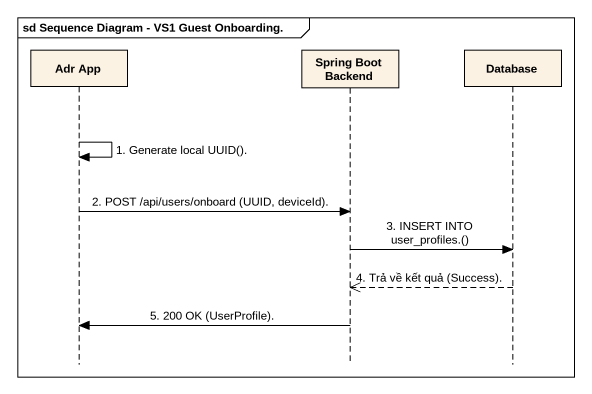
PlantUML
@startuml
mainframe sd Sequence Diagram - VS1 Guest Onboarding.
hide footbox
participant "Adr App" as Adr_App
participant "Spring Boot Backend" as Spring_Boot_Backend
participant "Database" as Database_

Adr_App -> Adr_App : 1. Generate local UUID().
Adr_App -> Spring_Boot_Backend : 2. POST /api/users/onboard (UUID, deviceId).
Spring_Boot_Backend -> Database_ : 3. INSERT INTO user_profiles.()
Database_ -->> Spring_Boot_Backend : 4. Trả về kết quả (Success).
Spring_Boot_Backend -> Adr_App : 5. 200 OK (UserProfile).
@enduml
